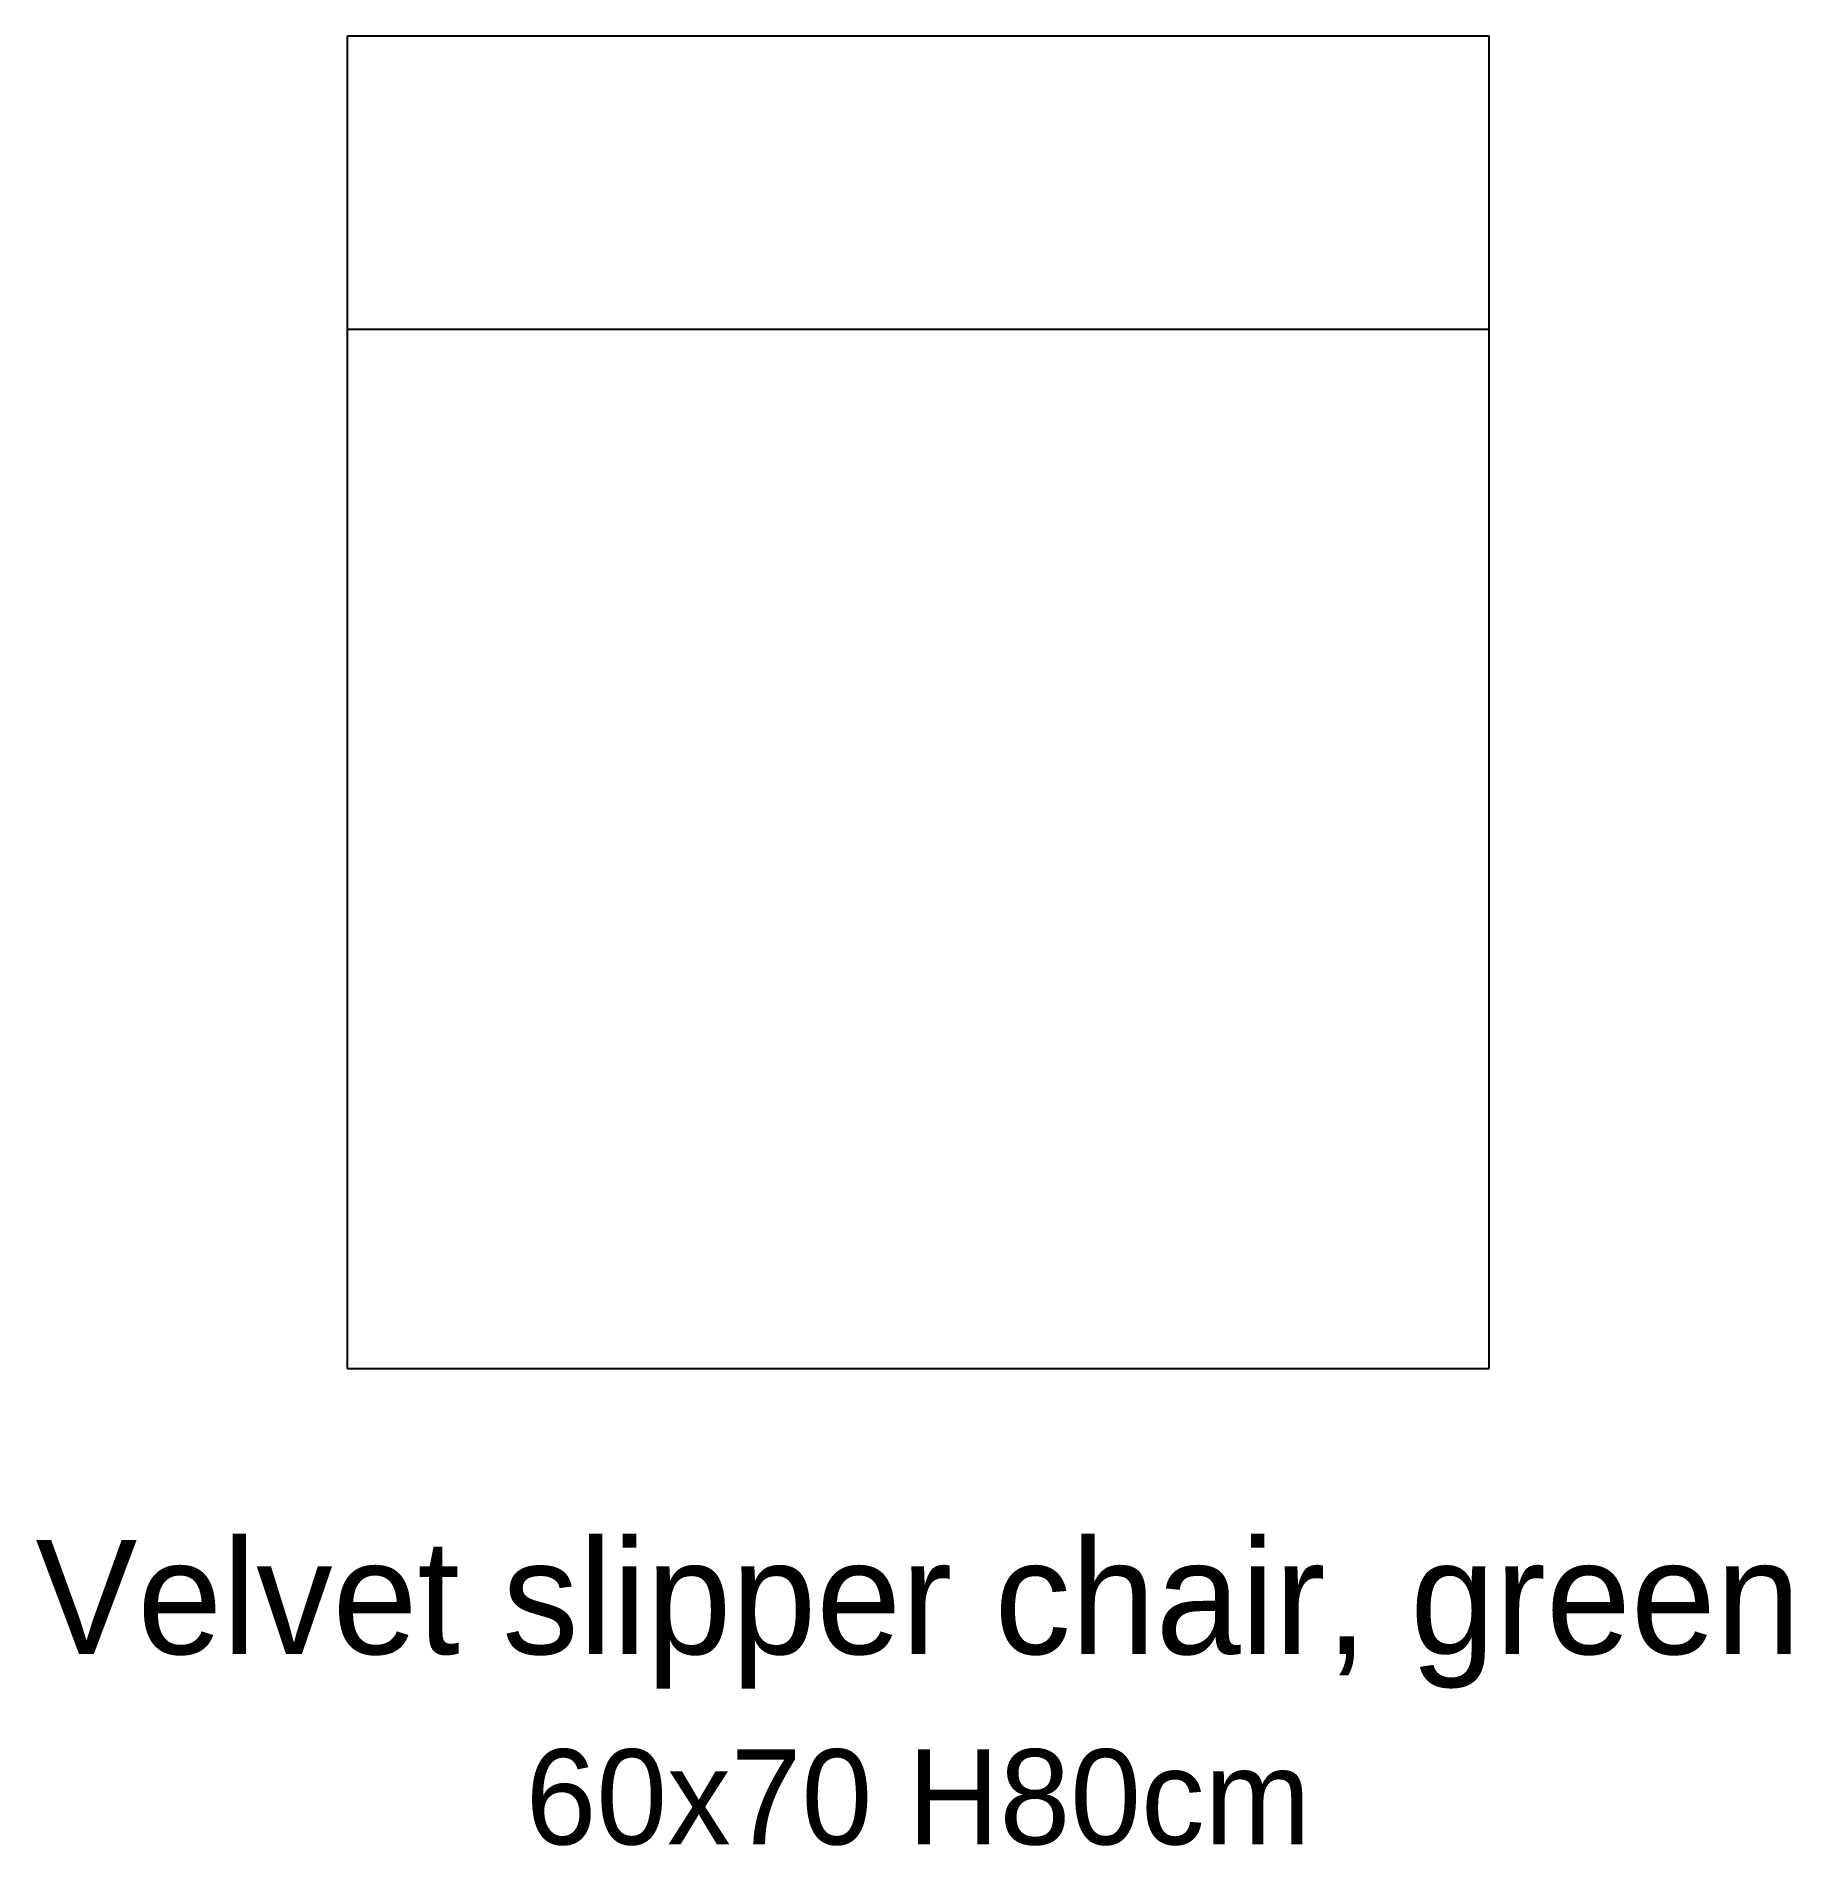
# Model space of a CAD drawing. Header units: centimetres. Extents: x -46.3 to 45.9, y -60.1 to 35.
import ezdxf
from ezdxf.enums import TextEntityAlignment as Align

# ---------------------------------------------------------------- set-up
doc = ezdxf.new("R2010")
doc.units = ezdxf.units.CM

# ---------------------------------------------------------------- blocks, each defined once
blk = doc.blocks.new('SLIPPER_GREEN')
at = {"layer": 'FURN_SLIPPER'}
for p, q in [((30, 35), (-30, 35)), ((-30, 35), (-30, -35)), ((30, -35), (30, 35)), ((-30, 19.6), (30, 19.6)), ((-30, -35), (30, -35))]:
    blk.add_line(p, q, dxfattribs=at)

msp = doc.modelspace()

# ---------------------------------------------------------------- block references
at = {"layer": 'FURN_SLIPPER'}
msp.add_blockref('SLIPPER_GREEN', (0, 0), dxfattribs=at)

# ---------------------------------------------------------------- texts
at = {"layer": 'LABELS'}
for s, height, p in [('Velvet slipper chair, green', 6, (0, -50)), ('60x70 H80cm', 5, (0, -60))]:
    msp.add_text(s, height=height, dxfattribs=at).set_placement(p, align=Align.CENTER)

doc.saveas('drawing.dxf')
